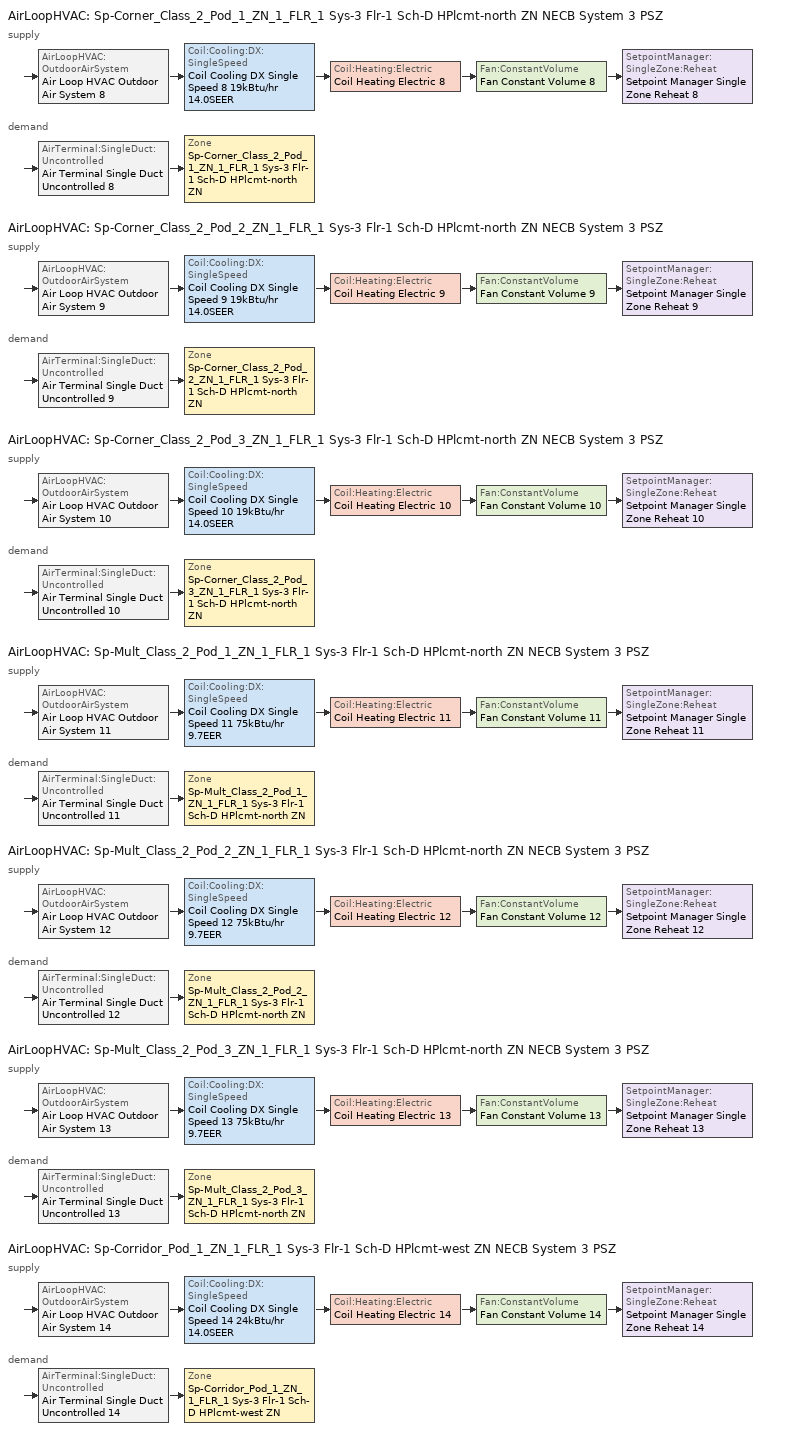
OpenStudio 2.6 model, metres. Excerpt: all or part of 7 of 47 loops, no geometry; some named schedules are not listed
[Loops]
AirLoopHVAC 'Sp-Corner_Class_2_Pod_1_ZN_1_FLR_1 Sys-3 Flr-1 Sch-D HPlcmt-north ZN NECB System 3 PSZ'
 supply: AirLoopHVAC:OutdoorAirSystem 'Air Loop HVAC Outdoor Air System 8' > Coil:Cooling:DX:SingleSpeed 'Coil Cooling DX Single Speed 8 19kBtu/hr 14.0SEER' > Coil:Heating:Electric 'Coil Heating Electric 8' > Fan:ConstantVolume 'Fan Constant Volume 8' > SetpointManager:SingleZone:Reheat 'Setpoint Manager Single Zone Reheat 8'
 demand: AirTerminal:SingleDuct:Uncontrolled 'Air Terminal Single Duct Uncontrolled 8' > Zone 'Sp-Corner_Class_2_Pod_1_ZN_1_FLR_1 Sys-3 Flr-1 Sch-D HPlcmt-north ZN'
AirLoopHVAC 'Sp-Corner_Class_2_Pod_2_ZN_1_FLR_1 Sys-3 Flr-1 Sch-D HPlcmt-north ZN NECB System 3 PSZ'
 supply: AirLoopHVAC:OutdoorAirSystem 'Air Loop HVAC Outdoor Air System 9' > Coil:Cooling:DX:SingleSpeed 'Coil Cooling DX Single Speed 9 19kBtu/hr 14.0SEER' > Coil:Heating:Electric 'Coil Heating Electric 9' > Fan:ConstantVolume 'Fan Constant Volume 9' > SetpointManager:SingleZone:Reheat 'Setpoint Manager Single Zone Reheat 9'
 demand: AirTerminal:SingleDuct:Uncontrolled 'Air Terminal Single Duct Uncontrolled 9' > Zone 'Sp-Corner_Class_2_Pod_2_ZN_1_FLR_1 Sys-3 Flr-1 Sch-D HPlcmt-north ZN'
AirLoopHVAC 'Sp-Corner_Class_2_Pod_3_ZN_1_FLR_1 Sys-3 Flr-1 Sch-D HPlcmt-north ZN NECB System 3 PSZ'
 supply: AirLoopHVAC:OutdoorAirSystem 'Air Loop HVAC Outdoor Air System 10' > Coil:Cooling:DX:SingleSpeed 'Coil Cooling DX Single Speed 10 19kBtu/hr 14.0SEER' > Coil:Heating:Electric 'Coil Heating Electric 10' > Fan:ConstantVolume 'Fan Constant Volume 10' > SetpointManager:SingleZone:Reheat 'Setpoint Manager Single Zone Reheat 10'
 demand: AirTerminal:SingleDuct:Uncontrolled 'Air Terminal Single Duct Uncontrolled 10' > Zone 'Sp-Corner_Class_2_Pod_3_ZN_1_FLR_1 Sys-3 Flr-1 Sch-D HPlcmt-north ZN'
AirLoopHVAC 'Sp-Mult_Class_2_Pod_1_ZN_1_FLR_1 Sys-3 Flr-1 Sch-D HPlcmt-north ZN NECB System 3 PSZ'
 supply: AirLoopHVAC:OutdoorAirSystem 'Air Loop HVAC Outdoor Air System 11' > Coil:Cooling:DX:SingleSpeed 'Coil Cooling DX Single Speed 11 75kBtu/hr 9.7EER' > Coil:Heating:Electric 'Coil Heating Electric 11' > Fan:ConstantVolume 'Fan Constant Volume 11' > SetpointManager:SingleZone:Reheat 'Setpoint Manager Single Zone Reheat 11'
 demand: AirTerminal:SingleDuct:Uncontrolled 'Air Terminal Single Duct Uncontrolled 11' > Zone 'Sp-Mult_Class_2_Pod_1_ZN_1_FLR_1 Sys-3 Flr-1 Sch-D HPlcmt-north ZN'
AirLoopHVAC 'Sp-Mult_Class_2_Pod_2_ZN_1_FLR_1 Sys-3 Flr-1 Sch-D HPlcmt-north ZN NECB System 3 PSZ'
 supply: AirLoopHVAC:OutdoorAirSystem 'Air Loop HVAC Outdoor Air System 12' > Coil:Cooling:DX:SingleSpeed 'Coil Cooling DX Single Speed 12 75kBtu/hr 9.7EER' > Coil:Heating:Electric 'Coil Heating Electric 12' > Fan:ConstantVolume 'Fan Constant Volume 12' > SetpointManager:SingleZone:Reheat 'Setpoint Manager Single Zone Reheat 12'
 demand: AirTerminal:SingleDuct:Uncontrolled 'Air Terminal Single Duct Uncontrolled 12' > Zone 'Sp-Mult_Class_2_Pod_2_ZN_1_FLR_1 Sys-3 Flr-1 Sch-D HPlcmt-north ZN'
AirLoopHVAC 'Sp-Mult_Class_2_Pod_3_ZN_1_FLR_1 Sys-3 Flr-1 Sch-D HPlcmt-north ZN NECB System 3 PSZ'
 supply: AirLoopHVAC:OutdoorAirSystem 'Air Loop HVAC Outdoor Air System 13' > Coil:Cooling:DX:SingleSpeed 'Coil Cooling DX Single Speed 13 75kBtu/hr 9.7EER' > Coil:Heating:Electric 'Coil Heating Electric 13' > Fan:ConstantVolume 'Fan Constant Volume 13' > SetpointManager:SingleZone:Reheat 'Setpoint Manager Single Zone Reheat 13'
 demand: AirTerminal:SingleDuct:Uncontrolled 'Air Terminal Single Duct Uncontrolled 13' > Zone 'Sp-Mult_Class_2_Pod_3_ZN_1_FLR_1 Sys-3 Flr-1 Sch-D HPlcmt-north ZN'
AirLoopHVAC 'Sp-Corridor_Pod_1_ZN_1_FLR_1 Sys-3 Flr-1 Sch-D HPlcmt-west ZN NECB System 3 PSZ'
 supply: AirLoopHVAC:OutdoorAirSystem 'Air Loop HVAC Outdoor Air System 14' > Coil:Cooling:DX:SingleSpeed 'Coil Cooling DX Single Speed 14 24kBtu/hr 14.0SEER' > Coil:Heating:Electric 'Coil Heating Electric 14' > Fan:ConstantVolume 'Fan Constant Volume 14' > SetpointManager:SingleZone:Reheat 'Setpoint Manager Single Zone Reheat 14'
 demand: AirTerminal:SingleDuct:Uncontrolled 'Air Terminal Single Duct Uncontrolled 14' > Zone 'Sp-Corridor_Pod_1_ZN_1_FLR_1 Sys-3 Flr-1 Sch-D HPlcmt-west ZN'
[Sizing:Zone] Zone Cooling Design Supply Air Temperature Input Method=SupplyAirTemperature; Zone Cooling Design Supply Air Temperature {C}=13; Zone Cooling Design Supply Air Temperature Difference {deltaC}=11.11; Zone Heating Design Supply Air Temperature Input Method=SupplyAirTemperature; Zone Heating Design Supply Air Temperature {C}=43; Zone Heating Design Supply Air Temperature Difference {deltaC}=11.11; Zone Cooling Design Supply Air Humidity Ratio {kg-H2O/kg-air}=0.0085; Zone Heating Design Supply Air Humidity Ratio {kg-H2O/kg-air}=0.008; Zone Heating Sizing Factor=1.3; Zone Cooling Sizing Factor=1.1; Cooling Design Air Flow Method=DesignDay; Heating Design Air Flow Method=DesignDay; Account for Dedicated Outdoor Air System=No; Dedicated Outdoor Air System Control Strategy=NeutralSupplyAir; Dedicated Outdoor Air Low Setpoint Temperature for Design {C}=autosize; Dedicated Outdoor Air High Setpoint Temperature for Design {C}=autosize
Sp-Corner_Class_2_Pod_1_ZN_1_FLR_1 Sys-3 Flr-1 Sch-D HPlcmt-north ZN; Sp-Corner_Class_2_Pod_2_ZN_1_FLR_1 Sys-3 Flr-1 Sch-D HPlcmt-north ZN; Sp-Corner_Class_2_Pod_3_ZN_1_FLR_1 Sys-3 Flr-1 Sch-D HPlcmt-north ZN; Sp-Mult_Class_2_Pod_1_ZN_1_FLR_1 Sys-3 Flr-1 Sch-D HPlcmt-north ZN; Sp-Mult_Class_2_Pod_2_ZN_1_FLR_1 Sys-3 Flr-1 Sch-D HPlcmt-north ZN; Sp-Mult_Class_2_Pod_3_ZN_1_FLR_1 Sys-3 Flr-1 Sch-D HPlcmt-north ZN; Sp-Corridor_Pod_1_ZN_1_FLR_1 Sys-3 Flr-1 Sch-D HPlcmt-west ZN
[Zone equipment]
Sp-Corner_Class_2_Pod_1_ZN_1_FLR_1 Sys-3 Flr-1 Sch-D HPlcmt-north ZN: Air Terminal Single Duct Uncontrolled 8, Zone HVAC Baseboard Convective Electric 8
Sp-Corner_Class_2_Pod_2_ZN_1_FLR_1 Sys-3 Flr-1 Sch-D HPlcmt-north ZN: Air Terminal Single Duct Uncontrolled 9, Zone HVAC Baseboard Convective Electric 9
Sp-Corner_Class_2_Pod_3_ZN_1_FLR_1 Sys-3 Flr-1 Sch-D HPlcmt-north ZN: Air Terminal Single Duct Uncontrolled 10, Zone HVAC Baseboard Convective Electric 10
Sp-Mult_Class_2_Pod_1_ZN_1_FLR_1 Sys-3 Flr-1 Sch-D HPlcmt-north ZN: Air Terminal Single Duct Uncontrolled 11, Zone HVAC Baseboard Convective Electric 11
Sp-Mult_Class_2_Pod_2_ZN_1_FLR_1 Sys-3 Flr-1 Sch-D HPlcmt-north ZN: Air Terminal Single Duct Uncontrolled 12, Zone HVAC Baseboard Convective Electric 12
Sp-Mult_Class_2_Pod_3_ZN_1_FLR_1 Sys-3 Flr-1 Sch-D HPlcmt-north ZN: Air Terminal Single Duct Uncontrolled 13, Zone HVAC Baseboard Convective Electric 13
Sp-Corridor_Pod_1_ZN_1_FLR_1 Sys-3 Flr-1 Sch-D HPlcmt-west ZN: Air Terminal Single Duct Uncontrolled 14, Zone HVAC Baseboard Convective Electric 14
[AirLoopHVAC] Design Supply Air Flow Rate {m3/s}=AutoSize
Name | Availability Schedule
Sp-Corner_Class_2_Pod_1_ZN_1_FLR_1 Sys-3 Flr-1 Sch-D HPlcmt-north ZN NECB System 3 PSZ; Sp-Corner_Class_2_Pod_2_ZN_1_FLR_1 Sys-3 Flr-1 Sch-D HPlcmt-north ZN NECB System 3 PSZ; Sp-Corner_Class_2_Pod_3_ZN_1_FLR_1 Sys-3 Flr-1 Sch-D HPlcmt-north ZN NECB System 3 PSZ | Always On Discrete
Sp-Mult_Class_2_Pod_1_ZN_1_FLR_1 Sys-3 Flr-1 Sch-D HPlcmt-north ZN NECB System 3 PSZ | Sp-Mult_Class_2_Pod_1_ZN_1_FLR_1 Sys-3 Flr-1 Sch-D HPlcmt-north ZN NECB System 3 PSZ Occ Sch
Sp-Mult_Class_2_Pod_2_ZN_1_FLR_1 Sys-3 Flr-1 Sch-D HPlcmt-north ZN NECB System 3 PSZ | Sp-Mult_Class_2_Pod_2_ZN_1_FLR_1 Sys-3 Flr-1 Sch-D HPlcmt-north ZN NECB System 3 PSZ Occ Sch
Sp-Mult_Class_2_Pod_3_ZN_1_FLR_1 Sys-3 Flr-1 Sch-D HPlcmt-north ZN NECB System 3 PSZ | Sp-Mult_Class_2_Pod_3_ZN_1_FLR_1 Sys-3 Flr-1 Sch-D HPlcmt-north ZN NECB System 3 PSZ Occ Sch
Sp-Corridor_Pod_1_ZN_1_FLR_1 Sys-3 Flr-1 Sch-D HPlcmt-west ZN NECB System 3 PSZ | Sp-Corridor_Pod_1_ZN_1_FLR_1 Sys-3 Flr-1 Sch-D HPlcmt-west ZN NECB System 3 PSZ Occ Sch
[Sizing:System] Type of Load to Size On=Sensible; Design Outdoor Air Flow Rate {m3/s}=Autosize; Minimum System Air Flow Ratio=1; Preheat Design Temperature {C}=7; Preheat Design Humidity Ratio {kg-H2O/kg-Air}=0.008; Precool Design Temperature {C}=13; Precool Design Humidity Ratio {kg-H2O/kg-Air}=0.008; Central Cooling Design Supply Air Temperature {C}=13; Central Heating Design Supply Air Temperature {C}=43; Sizing Option=NonCoincident; 100% Outdoor Air in Cooling=No; 100% Outdoor Air in Heating=No; Central Cooling Design Supply Air Humidity Ratio {kg-H2O/kg-Air}=0.0085; Central Heating Design Supply Air Humidity Ratio {kg-H2O/kg-Air}=0.008; Cooling Design Air Flow Method=DesignDay; Cooling Design Air Flow Rate {m3/s}=0; Heating Design Air Flow Method=DesignDay; Heating Design Air Flow Rate {m3/s}=0; System Outdoor Air Method=ZoneSum; Zone Maximum Outdoor Air Fraction=1; Cooling Supply Air Flow Rate Per Floor Area {m3/s-m2}=0.00996765; Cooling Fraction of Autosized Cooling Supply Air Flow Rate=1; Cooling Supply Air Flow Rate Per Unit Cooling Capacity {m3/s-W}=3.94755e-05; Heating Supply Air Flow Rate Per Floor Area {m3/s-m2}=0.00996765; Heating Fraction of Autosized Heating Supply Air Flow Rate=1; Heating Fraction of Autosized Cooling Supply Air Flow Rate=1; Heating Supply Air Flow Rate Per Unit Heating Capacity {m3/s-W}=3.15882e-05; Cooling Design Capacity Method=CoolingDesignCapacity; Cooling Design Capacity {W}=autosize; Cooling Design Capacity Per Floor Area {W/m2}=234.7; Fraction of Autosized Cooling Design Capacity=1; Heating Design Capacity Method=HeatingDesignCapacity; Heating Design Capacity {W}=autosize; Heating Design Capacity Per Floor Area {W/m2}=157; Fraction of Autosized Heating Design Capacity=1; Central Cooling Capacity Control Method=OnOff
Sp-Corner_Class_2_Pod_1_ZN_1_FLR_1 Sys-3 Flr-1 Sch-D HPlcmt-north ZN NECB System 3 PSZ; Sp-Corner_Class_2_Pod_2_ZN_1_FLR_1 Sys-3 Flr-1 Sch-D HPlcmt-north ZN NECB System 3 PSZ; Sp-Corner_Class_2_Pod_3_ZN_1_FLR_1 Sys-3 Flr-1 Sch-D HPlcmt-north ZN NECB System 3 PSZ; Sp-Mult_Class_2_Pod_1_ZN_1_FLR_1 Sys-3 Flr-1 Sch-D HPlcmt-north ZN NECB System 3 PSZ; Sp-Mult_Class_2_Pod_2_ZN_1_FLR_1 Sys-3 Flr-1 Sch-D HPlcmt-north ZN NECB System 3 PSZ; Sp-Mult_Class_2_Pod_3_ZN_1_FLR_1 Sys-3 Flr-1 Sch-D HPlcmt-north ZN NECB System 3 PSZ; Sp-Corridor_Pod_1_ZN_1_FLR_1 Sys-3 Flr-1 Sch-D HPlcmt-west ZN NECB System 3 PSZ
[Fan:ConstantVolume] Availability Schedule=Always On Discrete; Fan Efficiency=0.39975; Pressure Rise {Pa}=640; Maximum Flow Rate {m3/s}=AutoSize; Motor Efficiency=0.615
Fan Constant Volume 8; Fan Constant Volume 9; Fan Constant Volume 10; Fan Constant Volume 11; Fan Constant Volume 12; Fan Constant Volume 13; Fan Constant Volume 14
[Coil:Heating:Electric] Availability Schedule=Always On Discrete
Coil Heating Electric 8; Coil Heating Electric 9; Coil Heating Electric 10; Coil Heating Electric 11; Coil Heating Electric 12; Coil Heating Electric 13; Coil Heating Electric 14
[Coil:Cooling:DX:SingleSpeed] Availability Schedule=Always On Discrete; Rated Total Cooling Capacity {W}=autosize; Rated Sensible Heat Ratio=autosize; Rated Air Flow Rate {m3/s}=autosize; Rated Evaporator Fan Power Per Volume Flow Rate {W/(m3/s)}=773.3; Total Cooling Capacity Function of Temperature Curve=DXCOOL-NECB2011-REF-CAPFT; Total Cooling Capacity Function of Flow Fraction Curve=DXCOOL-NECB2011-REF-CAPFFLOW; Energy Input Ratio Function of Temperature Curve=DXCOOL-NECB2011-REF-COOLEIRFT; Energy Input Ratio Function of Flow Fraction Curve=DXCOOL-NECB2011-REF-COOLEIRFFLOW; Part Load Fraction Correlation Curve=DXCOOL-NECB2011-REF-COOLPLFFPLR; Condenser Type=AirCooled; Evaporative Condenser Effectiveness=0; Evaporative Condenser Air Flow Rate {m3/s}=Autosize; Evaporative Condenser Pump Rated Power Consumption {W}=Autosize; Crankcase Heater Capacity {W}=0; Maximum Outdoor Dry-Bulb Temperature for Crankcase Heater Operation {C}=0; Basin Heater Capacity {W/K}=0; Basin Heater Setpoint Temperature {C}=10
Name | Rated COP {W/W}
Coil Cooling DX Single Speed 8 19kBtu/hr 14.0SEER; Coil Cooling DX Single Speed 9 19kBtu/hr 14.0SEER; Coil Cooling DX Single Speed 10 19kBtu/hr 14.0SEER; Coil Cooling DX Single Speed 14 24kBtu/hr 14.0SEER | 3.8248
Coil Cooling DX Single Speed 11 75kBtu/hr 9.7EER; Coil Cooling DX Single Speed 12 75kBtu/hr 9.7EER; Coil Cooling DX Single Speed 13 75kBtu/hr 9.7EER | 3.33564
[Controller:OutdoorAir] Minimum Outdoor Air Flow Rate {m3/s}=autosize; Maximum Outdoor Air Flow Rate {m3/s}=Autosize; Economizer Control Action Type=ModulateFlow; Lockout Type=NoLockout; Minimum Limit Type=FixedMinimum; High Humidity Control=No; Heat Recovery Bypass Control Type=BypassWhenWithinEconomizerLimits
Name | Economizer Control Type | Economizer Maximum Limit Dry-Bulb Temperature {C} | Economizer Maximum Limit Enthalpy {J/kg} | Economizer Minimum Limit Dry-Bulb Temperature {C} | Minimum Outdoor Air Schedule | Controller Mechanical Ventilation
Controller Outdoor Air 8 | NoEconomizer | 28 | 64000 | -100 | Always On Discrete | Controller Mechanical Ventilation 8
Controller Outdoor Air 9 | NoEconomizer | 28 | 64000 | -100 | Always On Discrete | Controller Mechanical Ventilation 9
Controller Outdoor Air 10 | NoEconomizer | 28 | 64000 | -100 | Always On Discrete | Controller Mechanical Ventilation 10
Controller Outdoor Air 11 | DifferentialEnthalpy |  |  |  | Sp-Mult_Class_2_Pod_1_ZN_1_FLR_1 Sys-3 Flr-1 Sch-D HPlcmt-north ZN NECB System 3 PSZ Occ Sch | Controller Mechanical Ventilation 11
Controller Outdoor Air 12 | DifferentialEnthalpy |  |  |  | Sp-Mult_Class_2_Pod_2_ZN_1_FLR_1 Sys-3 Flr-1 Sch-D HPlcmt-north ZN NECB System 3 PSZ Occ Sch | Controller Mechanical Ventilation 12
Controller Outdoor Air 13 | DifferentialEnthalpy |  |  |  | Sp-Mult_Class_2_Pod_3_ZN_1_FLR_1 Sys-3 Flr-1 Sch-D HPlcmt-north ZN NECB System 3 PSZ Occ Sch | Controller Mechanical Ventilation 13
Controller Outdoor Air 14 | NoEconomizer | 28 | 64000 | -100 | Sp-Corridor_Pod_1_ZN_1_FLR_1 Sys-3 Flr-1 Sch-D HPlcmt-west ZN NECB System 3 PSZ Occ Sch | Controller Mechanical Ventilation 14
[Controller:MechanicalVentilation] Availability Schedule=Always On Discrete; System Outdoor Air Method=ZoneSum
Controller Mechanical Ventilation 8; Controller Mechanical Ventilation 9; Controller Mechanical Ventilation 10; Controller Mechanical Ventilation 11; Controller Mechanical Ventilation 12; Controller Mechanical Ventilation 13; Controller Mechanical Ventilation 14
[AirLoopHVAC:OutdoorAirSystem]
Name | Controller
Air Loop HVAC Outdoor Air System 8 | Controller Outdoor Air 8
Air Loop HVAC Outdoor Air System 9 | Controller Outdoor Air 9
Air Loop HVAC Outdoor Air System 10 | Controller Outdoor Air 10
Air Loop HVAC Outdoor Air System 11 | Controller Outdoor Air 11
Air Loop HVAC Outdoor Air System 12 | Controller Outdoor Air 12
Air Loop HVAC Outdoor Air System 13 | Controller Outdoor Air 13
Air Loop HVAC Outdoor Air System 14 | Controller Outdoor Air 14
[SetpointManager:SingleZone:Reheat] Minimum Supply Air Temperature {C}=13; Maximum Supply Air Temperature {C}=43
Name | Control Zone
Setpoint Manager Single Zone Reheat 8 | Sp-Corner_Class_2_Pod_1_ZN_1_FLR_1 Sys-3 Flr-1 Sch-D HPlcmt-north ZN
Setpoint Manager Single Zone Reheat 9 | Sp-Corner_Class_2_Pod_2_ZN_1_FLR_1 Sys-3 Flr-1 Sch-D HPlcmt-north ZN
Setpoint Manager Single Zone Reheat 10 | Sp-Corner_Class_2_Pod_3_ZN_1_FLR_1 Sys-3 Flr-1 Sch-D HPlcmt-north ZN
Setpoint Manager Single Zone Reheat 11 | Sp-Mult_Class_2_Pod_1_ZN_1_FLR_1 Sys-3 Flr-1 Sch-D HPlcmt-north ZN
Setpoint Manager Single Zone Reheat 12 | Sp-Mult_Class_2_Pod_2_ZN_1_FLR_1 Sys-3 Flr-1 Sch-D HPlcmt-north ZN
Setpoint Manager Single Zone Reheat 13 | Sp-Mult_Class_2_Pod_3_ZN_1_FLR_1 Sys-3 Flr-1 Sch-D HPlcmt-north ZN
Setpoint Manager Single Zone Reheat 14 | Sp-Corridor_Pod_1_ZN_1_FLR_1 Sys-3 Flr-1 Sch-D HPlcmt-west ZN
[AirTerminal:SingleDuct:Uncontrolled] Availability Schedule=Always On Discrete; Maximum Air Flow Rate {m3/s}=AutoSize
Air Terminal Single Duct Uncontrolled 8; Air Terminal Single Duct Uncontrolled 9; Air Terminal Single Duct Uncontrolled 10; Air Terminal Single Duct Uncontrolled 11; Air Terminal Single Duct Uncontrolled 12; Air Terminal Single Duct Uncontrolled 13; Air Terminal Single Duct Uncontrolled 14
[ZoneHVAC:Baseboard:Convective:Electric] Availability Schedule=Always On Discrete; Nominal Capacity {W}=autosize; Efficiency=1
Zone HVAC Baseboard Convective Electric 8; Zone HVAC Baseboard Convective Electric 9; Zone HVAC Baseboard Convective Electric 10; Zone HVAC Baseboard Convective Electric 11; Zone HVAC Baseboard Convective Electric 12; Zone HVAC Baseboard Convective Electric 13; Zone HVAC Baseboard Convective Electric 14
[Schedule:Ruleset]
Name | Default Day Schedule | Summer Design Day Schedule | Winter Design Day Schedule
Sp-Corridor_Pod_1_ZN_1_FLR_1 Sys-3 Flr-1 Sch-D HPlcmt-west ZN NECB System 3 PSZ Occ Sch | Sp-Corridor_Pod_1_ZN_1_FLR_1 Sys-3 Flr-1 Sch-D HPlcmt-west ZN NECB System 3 PSZ Occ Sch Default | Sp-Corridor_Pod_1_ZN_1_FLR_1 Sys-3 Flr-1 Sch-D HPlcmt-west ZN NECB System 3 PSZ Occ Sch Summer Design Day | Sp-Corridor_Pod_1_ZN_1_FLR_1 Sys-3 Flr-1 Sch-D HPlcmt-west ZN NECB System 3 PSZ Occ Sch Winter Design Day
Sp-Mult_Class_2_Pod_1_ZN_1_FLR_1 Sys-3 Flr-1 Sch-D HPlcmt-north ZN NECB System 3 PSZ Occ Sch | Sp-Mult_Class_2_Pod_1_ZN_1_FLR_1 Sys-3 Flr-1 Sch-D HPlcmt-north ZN NECB System 3 PSZ Occ Sch Default | Sp-Mult_Class_2_Pod_1_ZN_1_FLR_1 Sys-3 Flr-1 Sch-D HPlcmt-north ZN NECB System 3 PSZ Occ Sch Summer Design Day | Sp-Mult_Class_2_Pod_1_ZN_1_FLR_1 Sys-3 Flr-1 Sch-D HPlcmt-north ZN NECB System 3 PSZ Occ Sch Winter Design Day
Sp-Mult_Class_2_Pod_2_ZN_1_FLR_1 Sys-3 Flr-1 Sch-D HPlcmt-north ZN NECB System 3 PSZ Occ Sch | Sp-Mult_Class_2_Pod_2_ZN_1_FLR_1 Sys-3 Flr-1 Sch-D HPlcmt-north ZN NECB System 3 PSZ Occ Sch Default | Sp-Mult_Class_2_Pod_2_ZN_1_FLR_1 Sys-3 Flr-1 Sch-D HPlcmt-north ZN NECB System 3 PSZ Occ Sch Summer Design Day | Sp-Mult_Class_2_Pod_2_ZN_1_FLR_1 Sys-3 Flr-1 Sch-D HPlcmt-north ZN NECB System 3 PSZ Occ Sch Winter Design Day
Sp-Mult_Class_2_Pod_3_ZN_1_FLR_1 Sys-3 Flr-1 Sch-D HPlcmt-north ZN NECB System 3 PSZ Occ Sch | Sp-Mult_Class_2_Pod_3_ZN_1_FLR_1 Sys-3 Flr-1 Sch-D HPlcmt-north ZN NECB System 3 PSZ Occ Sch Default | Sp-Mult_Class_2_Pod_3_ZN_1_FLR_1 Sys-3 Flr-1 Sch-D HPlcmt-north ZN NECB System 3 PSZ Occ Sch Summer Design Day | Sp-Mult_Class_2_Pod_3_ZN_1_FLR_1 Sys-3 Flr-1 Sch-D HPlcmt-north ZN NECB System 3 PSZ Occ Sch Winter Design Day
[Schedule:Day]
Sp-Mult_Class_2_Pod_1_ZN_1_FLR_1 Sys-3 Flr-1 Sch-D HPlcmt-north ZN NECB System 3 PSZ Occ Sch Default; Sp-Mult_Class_2_Pod_1_ZN_1_FLR_1 Sys-3 Flr-1 Sch-D HPlcmt-north ZN NECB System 3 PSZ Occ Sch Winter Design Day; Sp-Mult_Class_2_Pod_1_ZN_1_FLR_1 Sys-3 Flr-1 Sch-D HPlcmt-north ZN NECB System 3 PSZ Occ Sch Summer Design Day: 24, 0, 1
[Schedule:Rule] Schedule Ruleset=Sp-Mult_Class_2_Pod_1_ZN_1_FLR_1 Sys-3 Flr-1 Sch-D HPlcmt-north ZN NECB System 3 PSZ Occ Sch; Date Specification Type=DateRange; Start Month=1; Start Day=1; End Month=12
Name | Rule Order | Day Schedule | Apply Monday | End Day | Apply Tuesday | Apply Wednesday | Apply Thursday | Apply Friday
Sp-Mult_Class_2_Pod_1_ZN_1_FLR_1 Sys-3 Flr-1 Sch-D HPlcmt-north ZN NECB System 3 PSZ Occ Sch Monday Rule | 6 | Sp-Mult_Class_2_Pod_1_ZN_1_FLR_1 Sys-3 Flr-1 Sch-D HPlcmt-north ZN NECB System 3 PSZ Occ Sch Monday | Yes | 25
Sp-Mult_Class_2_Pod_1_ZN_1_FLR_1 Sys-3 Flr-1 Sch-D HPlcmt-north ZN NECB System 3 PSZ Occ Sch Tuesday Rule | 5 | Sp-Mult_Class_2_Pod_1_ZN_1_FLR_1 Sys-3 Flr-1 Sch-D HPlcmt-north ZN NECB System 3 PSZ Occ Sch Tuesday |  | 26 | Yes
Sp-Mult_Class_2_Pod_1_ZN_1_FLR_1 Sys-3 Flr-1 Sch-D HPlcmt-north ZN NECB System 3 PSZ Occ Sch Wednesday Rule | 4 | Sp-Mult_Class_2_Pod_1_ZN_1_FLR_1 Sys-3 Flr-1 Sch-D HPlcmt-north ZN NECB System 3 PSZ Occ Sch Wednesday |  | 27 |  | Yes
Sp-Mult_Class_2_Pod_1_ZN_1_FLR_1 Sys-3 Flr-1 Sch-D HPlcmt-north ZN NECB System 3 PSZ Occ Sch Thursday Rule | 3 | Sp-Mult_Class_2_Pod_1_ZN_1_FLR_1 Sys-3 Flr-1 Sch-D HPlcmt-north ZN NECB System 3 PSZ Occ Sch Thursday |  | 28 |  |  | Yes
Sp-Mult_Class_2_Pod_1_ZN_1_FLR_1 Sys-3 Flr-1 Sch-D HPlcmt-north ZN NECB System 3 PSZ Occ Sch Friday Rule | 2 | Sp-Mult_Class_2_Pod_1_ZN_1_FLR_1 Sys-3 Flr-1 Sch-D HPlcmt-north ZN NECB System 3 PSZ Occ Sch Friday |  | 29 |  |  |  | Yes
[Schedule:Constant]
Always On Discrete: Value=1
[Curve:Biquadratic] Minimum Value of x=13; Maximum Value of x=24; Minimum Value of y=24; Maximum Value of y=46
Name | Coefficient1 Constant | Coefficient2 x | Coefficient3 x**2 | Coefficient4 y | Coefficient5 y**2 | Coefficient6 x*y
DXCOOL-NECB2011-REF-CAPFT | 0.867905 | 0.0142459 | 0.00055436 | -0.0075575 | 3.3e-05 | -0.0001918
DXCOOL-NECB2011-REF-COOLEIRFT | 0.116936 | 0.0284933 | -0.0004112 | 0.0214108 | 0.00016103 | -0.0006791
[Curve:Quadratic] Coefficient1 Constant=1; Coefficient2 x=0; Coefficient3 x**2=0; Minimum Value of x=0; Maximum Value of x=1
DXCOOL-NECB2011-REF-CAPFFLOW; DXCOOL-NECB2011-REF-COOLEIRFFLOW
[Curve:Cubic]
DXCOOL-NECB2011-REF-COOLPLFFPLR: Coefficient1 Constant=0.0277; Coefficient2 x=4.9151; Coefficient3 x**2=-8.184; Coefficient4 x**3=4.2702; Minimum Value of x=0.7; Maximum Value of x=1
